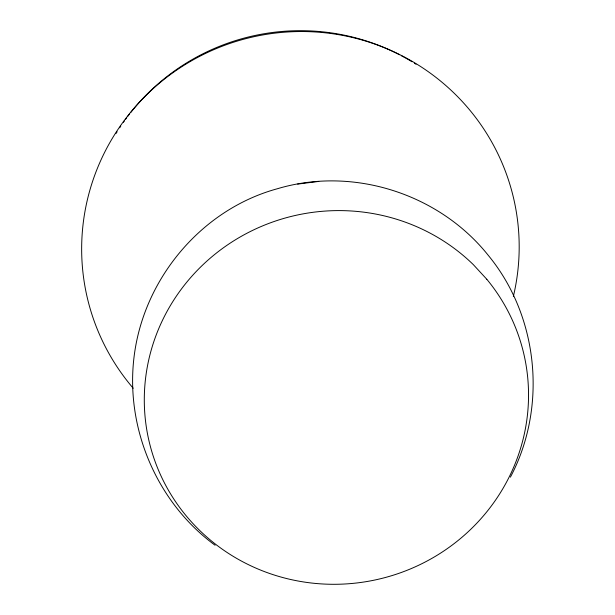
<?xml version="1.0" encoding="UTF-8"?>
<svg xmlns="http://www.w3.org/2000/svg" width="615" height="615" viewBox="0 0 615 615"><rect width="100%" height="100%" fill="white"/><g stroke="black" fill="none" stroke-linecap="round" stroke-linejoin="round"><path stroke-width="0.92" d="M510.389 477.148C547.442 407.261 538.655 316.448 488.256 255.333C439.218 193.763 353.002 166.073 277.434 188.728C201.389 209.438 143.641 278.787 134.101 356.569C125.145 428.063 156.84 502.693 215.104 545.259M318.793 181.417L297.645 184.093M133.217 388.242A218.886 216.234 -12.2 0 1 249.552 37.723A218.886 216.234 -12.2 0 1 513.348 296.476M116.112 133.401A214.696 212.229 -12.2 0 1 117.111 131.787M119.679 127.797A214.696 212.229 -12.2 0 1 120.725 126.213M123.415 122.3A214.696 212.229 -12.2 0 1 124.514 120.748M125.629 119.21A214.696 212.229 -12.2 0 1 126.752 117.688M127.889 116.166A214.696 212.229 -12.2 0 1 129.627 113.906M130.803 112.414A214.696 212.229 -12.2 0 1 399.55 54.773M401.241 55.65A214.696 212.229 -12.2 0 1 411.988 61.746M414.41 63.23A214.696 212.229 -12.2 0 1 416.017 64.244M486.819 279.279L473.335 264.642A192.395 186.568 -12.6 0 0 153.158 343.677A192.395 186.568 -12.6 0 0 371.437 580.706A192.395 186.568 -12.6 0 0 486.819 279.279"/></g></svg>
